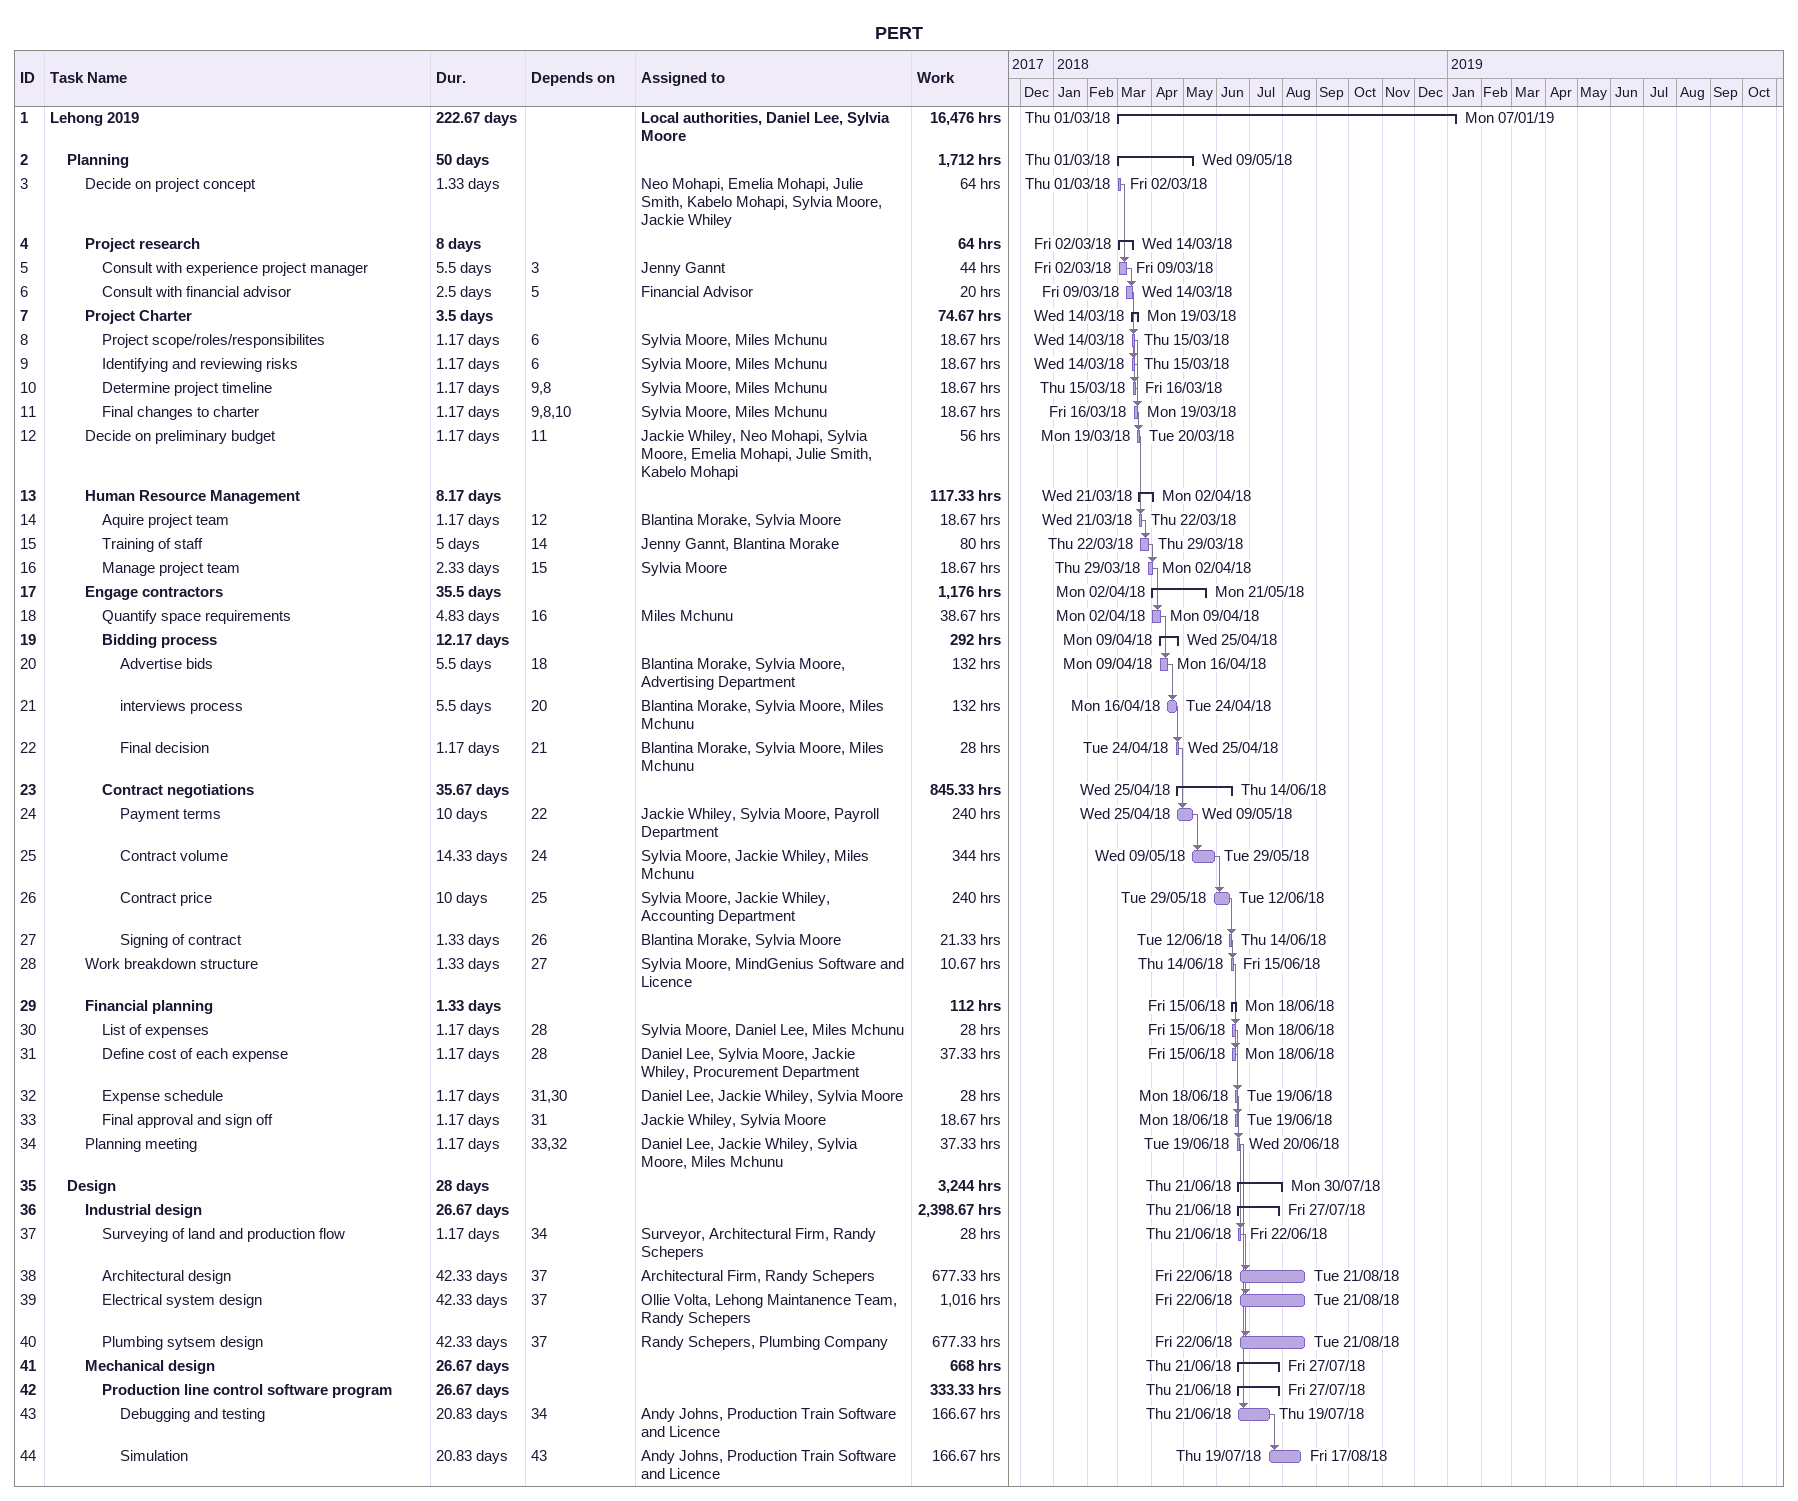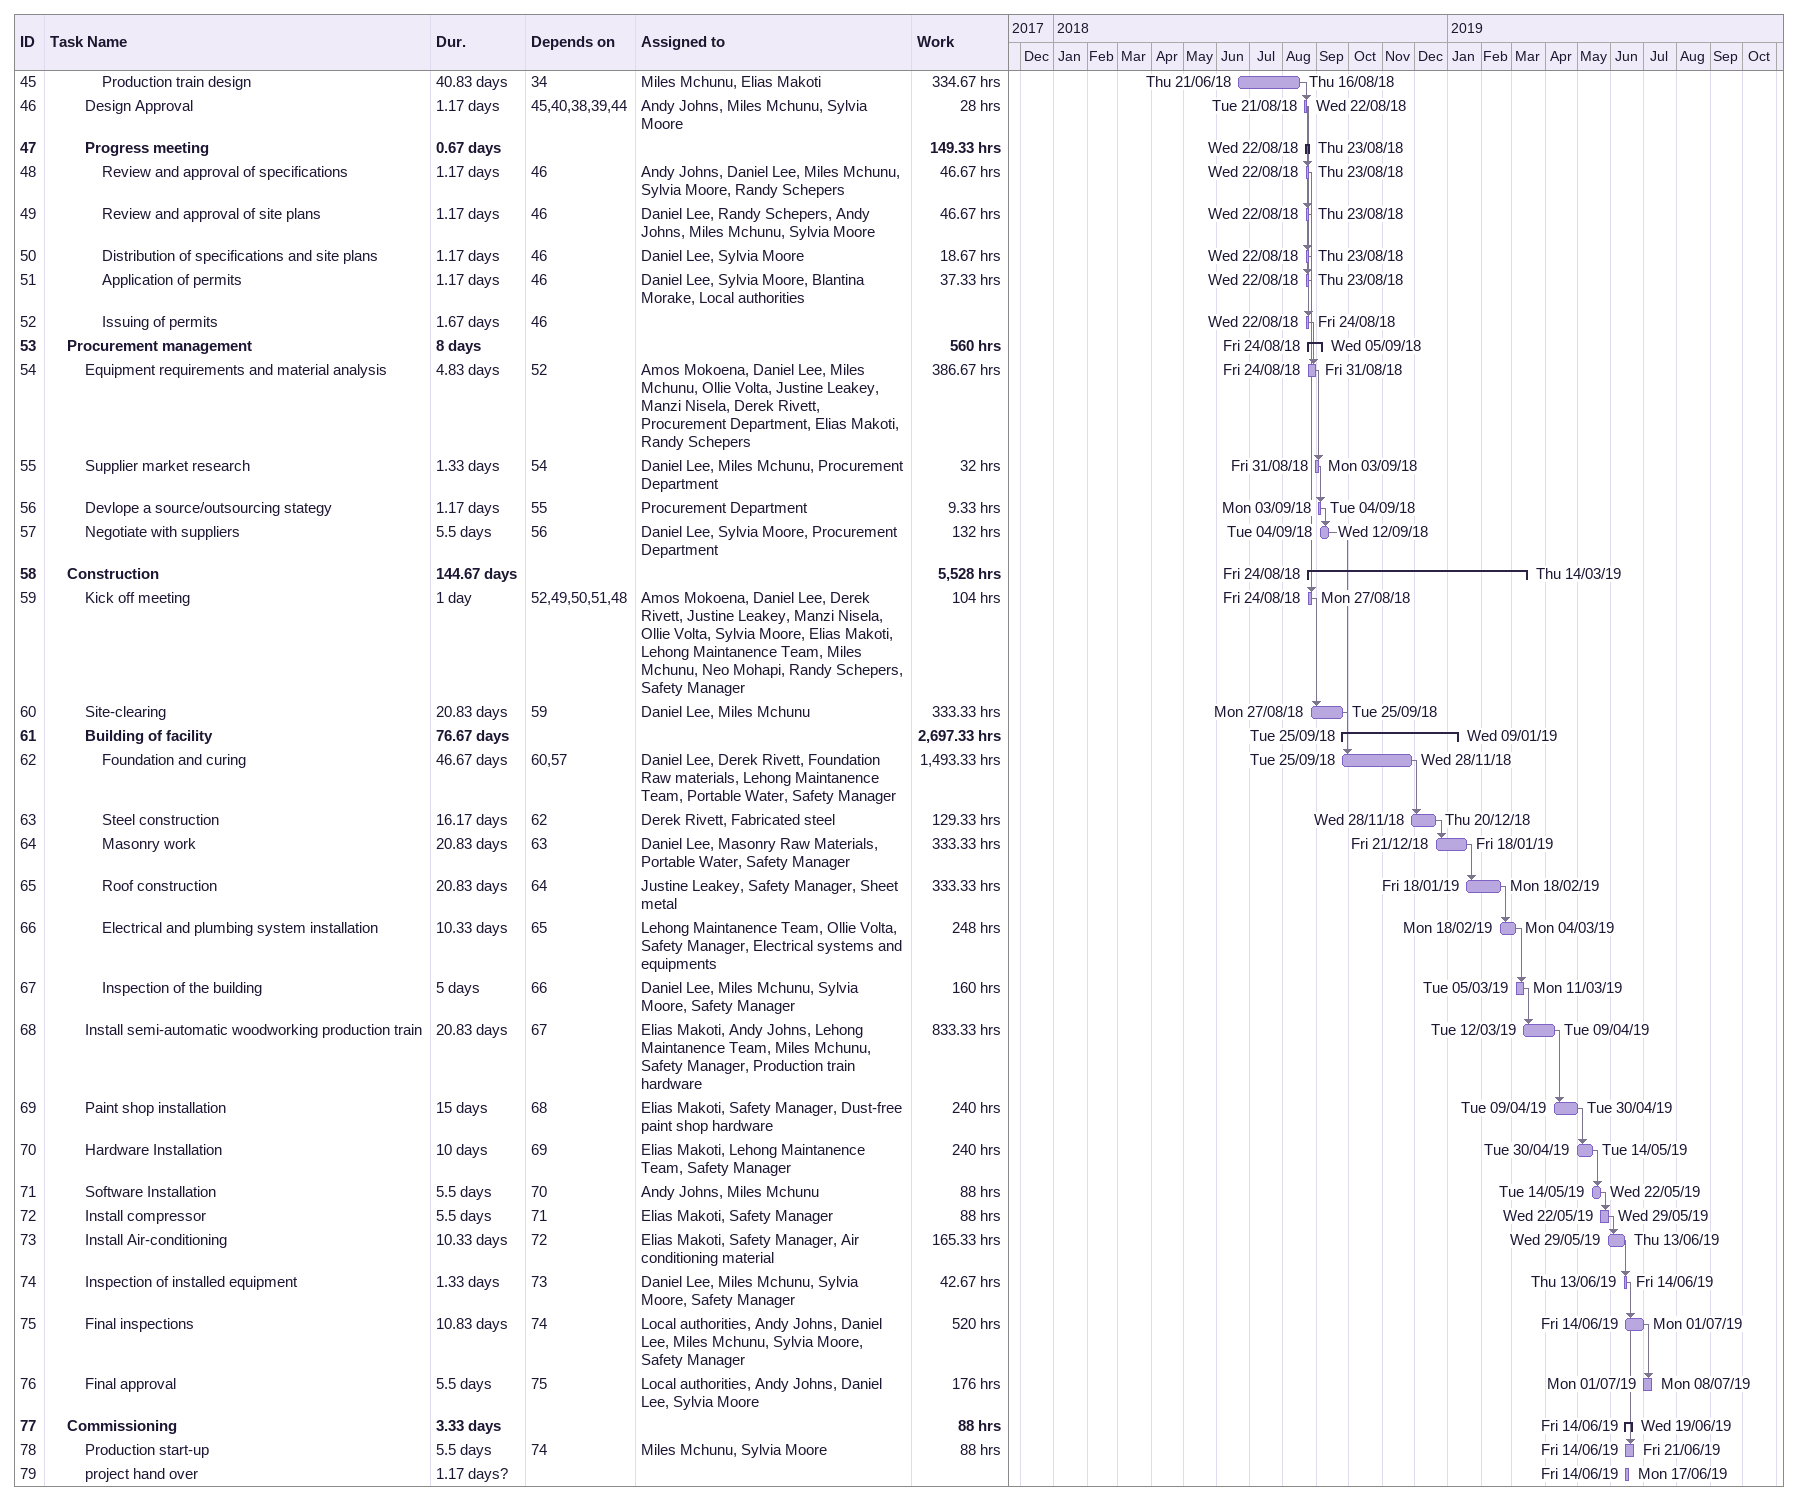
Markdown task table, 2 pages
PERT

| ID | Level | Task | Duration | Start | Finish | Predecessors | Resources | Work (h) |
|---|---|---|---|---|---|---|---|---|
| 1 | 1 | **Lehong 2019** | 222.67d | 2018-03-01 | 2019-01-07 |  | Local authorities, Daniel Lee, Sylvia Moore | 16476 |
| 2 | 2 | **Planning** | 50d | 2018-03-01 | 2018-05-09 |  |  | 1712 |
| 3 | 3 | Decide on project concept | 1.33d | 2018-03-01 | 2018-03-02 |  | Neo Mohapi, Emelia Mohapi, Julie Smith, Kabelo Mohapi, Sylvia Moore, Jackie Whiley | 64 |
| 4 | 3 | **Project research** | 8d | 2018-03-02 | 2018-03-14 |  |  | 64 |
| 5 | 4 | Consult with experience project manager | 5.5d | 2018-03-02 | 2018-03-09 | 3 | Jenny Gannt | 44 |
| 6 | 4 | Consult with financial advisor | 2.5d | 2018-03-09 | 2018-03-14 | 5 | Financial Advisor | 20 |
| 7 | 3 | **Project Charter** | 3.5d | 2018-03-14 | 2018-03-19 |  |  | 74.67 |
| 8 | 4 | Project scope/roles/responsibilites | 1.17d | 2018-03-14 | 2018-03-15 | 6 | Sylvia Moore, Miles Mchunu | 18.67 |
| 9 | 4 | Identifying and reviewing risks | 1.17d | 2018-03-14 | 2018-03-15 | 6 | Sylvia Moore, Miles Mchunu | 18.67 |
| 10 | 4 | Determine project timeline | 1.17d | 2018-03-15 | 2018-03-16 | 9, 8 | Sylvia Moore, Miles Mchunu | 18.67 |
| 11 | 4 | Final changes to charter | 1.17d | 2018-03-16 | 2018-03-19 | 9, 8, 10 | Sylvia Moore, Miles Mchunu | 18.67 |
| 12 | 3 | Decide on preliminary budget | 1.17d | 2018-03-19 | 2018-03-20 | 11 | Jackie Whiley, Neo Mohapi, Sylvia Moore, Emelia Mohapi, Julie Smith, Kabelo Mohapi | 56 |
| 13 | 3 | **Human Resource Management** | 8.17d | 2018-03-21 | 2018-04-02 |  |  | 117.33 |
| 14 | 4 | Aquire project team | 1.17d | 2018-03-21 | 2018-03-22 | 12 | Blantina Morake, Sylvia Moore | 18.67 |
| 15 | 4 | Training of staff | 5d | 2018-03-22 | 2018-03-29 | 14 | Jenny Gannt, Blantina Morake | 80 |
| 16 | 4 | Manage project team | 2.33d | 2018-03-29 | 2018-04-02 | 15 | Sylvia Moore | 18.67 |
| 17 | 3 | **Engage contractors** | 35.5d | 2018-04-02 | 2018-05-21 |  |  | 1176 |
| 18 | 4 | Quantify space requirements | 4.83d | 2018-04-02 | 2018-04-09 | 16 | Miles Mchunu | 38.67 |
| 19 | 4 | **Bidding process** | 12.17d | 2018-04-09 | 2018-04-25 |  |  | 292 |
| 20 | 5 | Advertise bids | 5.5d | 2018-04-09 | 2018-04-16 | 18 | Blantina Morake, Sylvia Moore, Advertising Department | 132 |
| 21 | 5 | interviews process | 5.5d | 2018-04-16 | 2018-04-24 | 20 | Blantina Morake, Sylvia Moore, Miles Mchunu | 132 |
| 22 | 5 | Final decision | 1.17d | 2018-04-24 | 2018-04-25 | 21 | Blantina Morake, Sylvia Moore, Miles Mchunu | 28 |
| 23 | 4 | **Contract negotiations** | 35.67d | 2018-04-25 | 2018-06-14 |  |  | 845.33 |
| 24 | 5 | Payment terms | 10d | 2018-04-25 | 2018-05-09 | 22 | Jackie Whiley, Sylvia Moore, Payroll Department | 240 |
| 25 | 5 | Contract volume | 14.33d | 2018-05-09 | 2018-05-29 | 24 | Sylvia Moore, Jackie Whiley, Miles Mchunu | 344 |
| 26 | 5 | Contract price | 10d | 2018-05-29 | 2018-06-12 | 25 | Sylvia Moore, Jackie Whiley, Accounting Department | 240 |
| 27 | 5 | Signing of contract | 1.33d | 2018-06-12 | 2018-06-14 | 26 | Blantina Morake, Sylvia Moore | 21.33 |
| 28 | 3 | Work breakdown structure | 1.33d | 2018-06-14 | 2018-06-15 | 27 | Sylvia Moore, MindGenius Software and Licence | 10.67 |
| 29 | 3 | **Financial planning** | 1.33d | 2018-06-15 | 2018-06-18 |  |  | 112 |
| 30 | 4 | List of expenses | 1.17d | 2018-06-15 | 2018-06-18 | 28 | Sylvia Moore, Daniel Lee, Miles Mchunu | 28 |
| 31 | 4 | Define cost of each expense | 1.17d | 2018-06-15 | 2018-06-18 | 28 | Daniel Lee, Sylvia Moore, Jackie Whiley, Procurement Department | 37.33 |
| 32 | 4 | Expense schedule | 1.17d | 2018-06-18 | 2018-06-19 | 31, 30 | Daniel Lee, Jackie Whiley, Sylvia Moore | 28 |
| 33 | 4 | Final approval and sign off | 1.17d | 2018-06-18 | 2018-06-19 | 31 | Jackie Whiley, Sylvia Moore | 18.67 |
| 34 | 3 | Planning meeting | 1.17d | 2018-06-19 | 2018-06-20 | 33, 32 | Daniel Lee, Jackie Whiley, Sylvia Moore, Miles Mchunu | 37.33 |
| 35 | 2 | **Design** | 28d | 2018-06-21 | 2018-07-30 |  |  | 3244 |
| 36 | 3 | **Industrial design** | 26.67d | 2018-06-21 | 2018-07-27 |  |  | 2398.67 |
| 37 | 4 | Surveying of land and production flow | 1.17d | 2018-06-21 | 2018-06-22 | 34 | Surveyor, Architectural Firm, Randy Schepers | 28 |
| 38 | 4 | Architectural design | 42.33d | 2018-06-22 | 2018-08-21 | 37 | Architectural Firm, Randy Schepers | 677.33 |
| 39 | 4 | Electrical system design | 42.33d | 2018-06-22 | 2018-08-21 | 37 | Ollie Volta, Lehong Maintanence Team, Randy Schepers | 1016 |
| 40 | 4 | Plumbing sytsem design | 42.33d | 2018-06-22 | 2018-08-21 | 37 | Randy Schepers, Plumbing Company | 677.33 |
| 41 | 3 | **Mechanical design** | 26.67d | 2018-06-21 | 2018-07-27 |  |  | 668 |
| 42 | 4 | **Production line control software program** | 26.67d | 2018-06-21 | 2018-07-27 |  |  | 333.33 |
| 43 | 5 | Debugging and testing | 20.83d | 2018-06-21 | 2018-07-19 | 34 | Andy Johns, Production Train Software and Licence | 166.67 |
| 44 | 5 | Simulation | 20.83d | 2018-07-19 | 2018-08-17 | 43 | Andy Johns, Production Train Software and Licence | 166.67 |
| 45 | 4 | Production train design | 40.83d | 2018-06-21 | 2018-08-16 | 34 | Miles Mchunu, Elias Makoti | 334.67 |
| 46 | 3 | Design Approval | 1.17d | 2018-08-21 | 2018-08-22 | 45, 40, 38, 39, 44 | Andy Johns, Miles Mchunu, Sylvia Moore | 28 |
| 47 | 3 | **Progress meeting** | 0.67d | 2018-08-22 | 2018-08-23 |  |  | 149.33 |
| 48 | 4 | Review and approval of specifications | 1.17d | 2018-08-22 | 2018-08-23 | 46 | Andy Johns, Daniel Lee, Miles Mchunu, Sylvia Moore, Randy Schepers | 46.67 |
| 49 | 4 | Review and approval of site plans | 1.17d | 2018-08-22 | 2018-08-23 | 46 | Daniel Lee, Randy Schepers, Andy Johns, Miles Mchunu, Sylvia Moore | 46.67 |
| 50 | 4 | Distribution of specifications and site plans | 1.17d | 2018-08-22 | 2018-08-23 | 46 | Daniel Lee, Sylvia Moore | 18.67 |
| 51 | 4 | Application of permits | 1.17d | 2018-08-22 | 2018-08-23 | 46 | Daniel Lee, Sylvia Moore, Blantina Morake, Local authorities | 37.33 |
| 52 | 4 | Issuing of permits | 1.67d | 2018-08-22 | 2018-08-24 | 46 |  |  |
| 53 | 2 | **Procurement management** | 8d | 2018-08-24 | 2018-09-05 |  |  | 560 |
| 54 | 3 | Equipment requirements and material analysis | 4.83d | 2018-08-24 | 2018-08-31 | 52 | Amos Mokoena, Daniel Lee, Miles Mchunu, Ollie Volta, Justine Leakey, Manzi Nisela, Derek Rivett, Procurement Department, Elias Makoti, Randy Schepers | 386.67 |
| 55 | 3 | Supplier market research | 1.33d | 2018-08-31 | 2018-09-03 | 54 | Daniel Lee, Miles Mchunu, Procurement Department | 32 |
| 56 | 3 | Devlope a source/outsourcing stategy | 1.17d | 2018-09-03 | 2018-09-04 | 55 | Procurement Department | 9.33 |
| 57 | 3 | Negotiate with suppliers | 5.5d | 2018-09-04 | 2018-09-12 | 56 | Daniel Lee, Sylvia Moore, Procurement Department | 132 |
| 58 | 2 | **Construction** | 144.67d | 2018-08-24 | 2019-03-14 |  |  | 5528 |
| 59 | 3 | Kick off meeting | 1d | 2018-08-24 | 2018-08-27 | 52, 49, 50, 51, 48 | Amos Mokoena, Daniel Lee, Derek Rivett, Justine Leakey, Manzi Nisela, Ollie Volta, Sylvia Moore, Elias Makoti, Lehong Maintanence Team, Miles Mchunu, Neo Mohapi, Randy Schepers, Safety Manager | 104 |
| 60 | 3 | Site-clearing | 20.83d | 2018-08-27 | 2018-09-25 | 59 | Daniel Lee, Miles Mchunu | 333.33 |
| 61 | 3 | **Building of facility** | 76.67d | 2018-09-25 | 2019-01-09 |  |  | 2697.33 |
| 62 | 4 | Foundation and curing | 46.67d | 2018-09-25 | 2018-11-28 | 60, 57 | Daniel Lee, Derek Rivett, Foundation Raw materials, Lehong Maintanence Team, Portable Water, Safety Manager | 1493.33 |
| 63 | 4 | Steel construction | 16.17d | 2018-11-28 | 2018-12-20 | 62 | Derek Rivett, Fabricated steel | 129.33 |
| 64 | 4 | Masonry work | 20.83d | 2018-12-21 | 2019-01-18 | 63 | Daniel Lee, Masonry Raw Materials, Portable Water, Safety Manager | 333.33 |
| 65 | 4 | Roof construction | 20.83d | 2019-01-18 | 2019-02-18 | 64 | Justine Leakey, Safety Manager, Sheet metal | 333.33 |
| 66 | 4 | Electrical and plumbing system installation | 10.33d | 2019-02-18 | 2019-03-04 | 65 | Lehong Maintanence Team, Ollie Volta, Safety Manager, Electrical systems and equipments | 248 |
| 67 | 4 | Inspection of the building | 5d | 2019-03-05 | 2019-03-11 | 66 | Daniel Lee, Miles Mchunu, Sylvia Moore, Safety Manager | 160 |
| 68 | 3 | Install semi-automatic woodworking production train | 20.83d | 2019-03-12 | 2019-04-09 | 67 | Elias Makoti, Andy Johns, Lehong Maintanence Team, Miles Mchunu, Safety Manager, Production train hardware | 833.33 |
| 69 | 3 | Paint shop installation | 15d | 2019-04-09 | 2019-04-30 | 68 | Elias Makoti, Safety Manager, Dust-free paint shop hardware | 240 |
| 70 | 3 | Hardware Installation | 10d | 2019-04-30 | 2019-05-14 | 69 | Elias Makoti, Lehong Maintanence Team, Safety Manager | 240 |
| 71 | 3 | Software Installation | 5.5d | 2019-05-14 | 2019-05-22 | 70 | Andy Johns, Miles Mchunu | 88 |
| 72 | 3 | Install compressor | 5.5d | 2019-05-22 | 2019-05-29 | 71 | Elias Makoti, Safety Manager | 88 |
| 73 | 3 | Install Air-conditioning | 10.33d | 2019-05-29 | 2019-06-13 | 72 | Elias Makoti, Safety Manager, Air conditioning material | 165.33 |
| 74 | 3 | Inspection of installed equipment | 1.33d | 2019-06-13 | 2019-06-14 | 73 | Daniel Lee, Miles Mchunu, Sylvia Moore, Safety Manager | 42.67 |
| 75 | 3 | Final inspections | 10.83d | 2019-06-14 | 2019-07-01 | 74 | Local authorities, Andy Johns, Daniel Lee, Miles Mchunu, Sylvia Moore, Safety Manager | 520 |
| 76 | 3 | Final approval | 5.5d | 2019-07-01 | 2019-07-08 | 75 | Local authorities, Andy Johns, Daniel Lee, Sylvia Moore | 176 |
| 77 | 2 | **Commissioning** | 3.33d | 2019-06-14 | 2019-06-19 |  |  | 88 |
| 78 | 3 | Production start-up | 5.5d | 2019-06-14 | 2019-06-21 | 74 | Miles Mchunu, Sylvia Moore | 88 |
| 79 | 3 | project hand over | 1.17d? | 2019-06-14 | 2019-06-17 |  |  |  |
